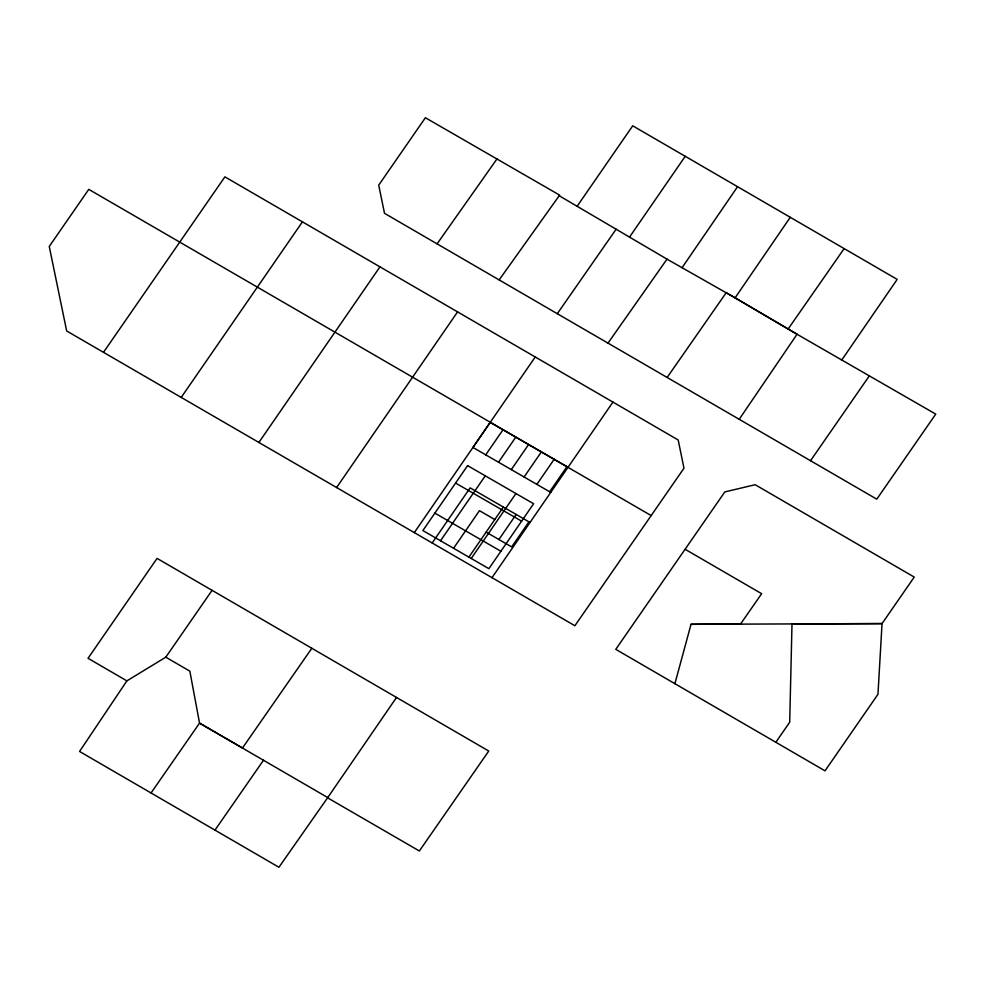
<?xml version="1.0" encoding="UTF-8"?>
<svg xmlns="http://www.w3.org/2000/svg" width="985" height="985" viewBox="0 0 985 985"><rect width="100%" height="100%" fill="white"/><g stroke="black" fill="none" stroke-linecap="round" stroke-linejoin="round"><path stroke-width="1.48" d="M674.897 683.688L615.773 649.337L724.812 491.921L755.163 484.719L914.24 577.075L882.043 623.591L877.967 694.29L825.024 770.836L674.897 683.688L691.027 624.305L740.523 624.096L761.639 593.696L685.092 549.273M126.893 680.869L79.563 751.457L278.927 867.268L327.746 797.579L199.549 723.125L189.834 671.142L165.8 657.18L126.893 680.869L88.034 658.312L157.058 558.384L488.745 751.026L419.364 850.978L328.067 798.096M739.242 419.278L797.05 334.247L935.75 414.119L876.773 499.161L557.301 313.698L384.507 213.314L378.72 185.143L425.385 117.732L559.628 195.128L499.173 279.912M682.088 267.661L737.556 186.719M559.197 195.744L667.005 259.153L735.093 297.852L790.253 217.328M336.587 487.563L457.569 311.888L678.185 439.975L683.972 468.207L574.883 625.746L66.672 330.972L49.25 246.459L88.773 189.354L651.159 515.574M414.316 532.602L535.224 356.989M432.181 542.981L470.128 487.87L530.016 522.456M327.746 797.579L396.512 697.454M841.535 360.35L897.187 279.395L632.715 125.809L577.124 206.296M181.215 397.411L302.432 221.847M258.87 442.462L379.976 266.837M629.513 237.102L685.228 156.319M485.728 454.836L503.003 429.768M440.541 540.753L485.26 475.817M498.521 462.224L515.783 437.155M453.556 548.276L479.449 510.673L494.79 519.526M511.301 469.611L528.576 444.543M468.897 557.128L503.372 507.078M524.094 476.999L541.356 451.93M471.224 558.47L515.943 493.547M498.902 539.521L516.165 514.453M536.874 484.374L554.149 459.305M528.945 521.841L511.683 546.909L486.11 532.134M549.667 491.761L566.929 466.693L490.21 422.393L472.948 447.461L550.738 492.377M612.941 402.089L491.971 577.702M775.848 742.284L789.699 722.239L792.002 623.887L882.043 623.591L691.027 624.305M103.499 352.31L224.9 176.857L457.569 311.888M165.8 657.18L212.095 590.31M810.544 460.697L869.275 375.95M151.037 792.974L199.549 723.125L242.495 747.997L311.814 648.278M214.976 830.121L263.5 760.223M557.301 313.698L616.105 229.246M667.153 377.44L726.253 292.631L797.05 334.247L735.093 297.852M788.16 328.965L844.12 248.626M608.028 343.088L667.005 259.153M437.081 243.874L497.117 158.72M455.587 483.044L521.607 521.176M434.877 513.123L500.897 551.255M467.592 465.622L422.873 530.558L488.892 568.677L533.611 503.741L467.592 465.622"/></g></svg>
